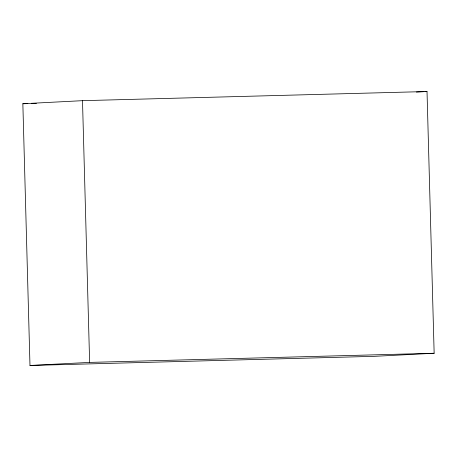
<?xml version="1.0" encoding="UTF-8"?>
<svg xmlns="http://www.w3.org/2000/svg" width="457" height="457" viewBox="0 0 457 457"><rect width="100%" height="100%" fill="white"/><g stroke="black" fill="none" stroke-linecap="round" stroke-linejoin="round"><path stroke-width="0.69" d="M22.85 103.745L82.5 100.671L427.021 91.526L434.15 353.255L374.5 356.329L29.979 365.474L22.85 103.745L27.843 103.613M416.373 92.074L423.473 91.708M424.896 91.634L427.021 91.526M29.979 365.474L89.629 362.401L434.15 353.255M31.407 103.516L36.4 103.385M82.5 100.671L89.629 362.401"/></g></svg>
